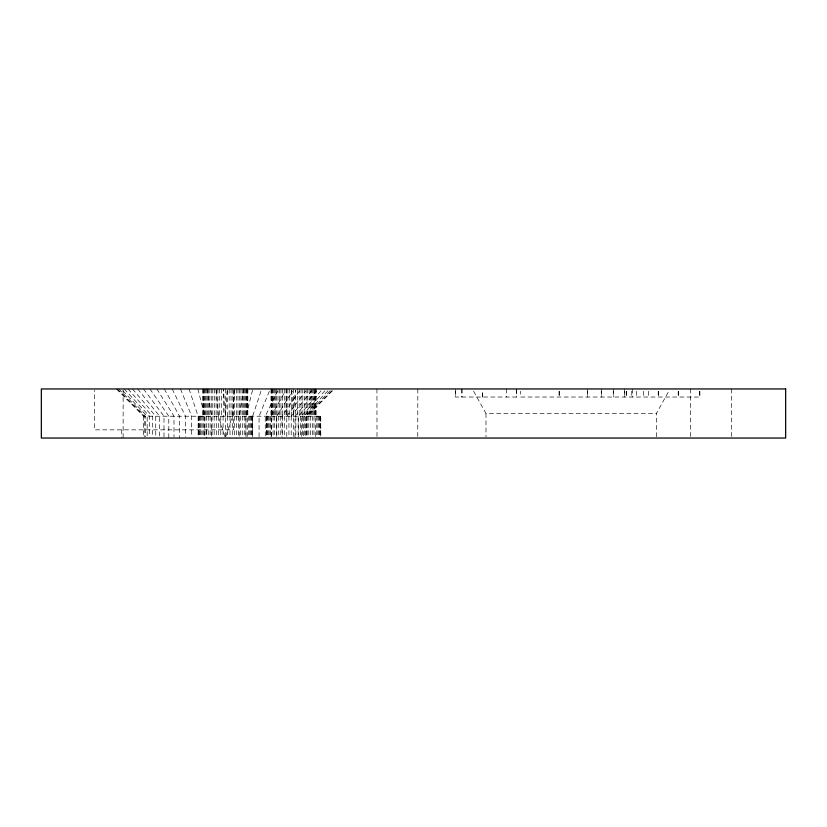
<?xml version="1.0" encoding="UTF-8"?>
<svg xmlns="http://www.w3.org/2000/svg" width="827" height="827" viewBox="0 0 827 827"><rect width="100%" height="100%" fill="white"/><g stroke="black" fill="none" stroke-linecap="round" stroke-linejoin="round"><path stroke-width="0.62" stroke-dasharray="4.13 3.1" d="M234.527 390.199L232.315 416.229L225.761 436.821M243.81 388.959L239.199 416.229L239.199 436.759M252.545 390.199L245.991 416.229L245.991 436.759M260.918 391.336L252.628 416.229L252.628 436.759M269.323 391.336L259.068 416.229L259.068 436.759M277.458 391.233L265.271 416.229L265.271 436.759M656.39 436.749L656.39 413.5L668.774 391.192M271.184 416.229L285.222 391.14M276.766 416.229L292.52 391.14M299.384 391.057L281.976 416.229L281.976 436.759M286.783 416.229L305.732 390.985M291.135 416.229L311.49 390.913M316.586 390.913L295.032 416.229L295.032 438.041M321.083 390.84L298.413 416.229L298.413 436.759M324.825 390.84L301.276 416.229L301.276 436.759M327.916 390.778L303.581 416.229L303.581 436.759M330.211 390.778L305.339 416.229L305.339 436.759M331.751 390.778L306.507 416.229L306.507 436.759M332.516 390.778L307.096 416.229L307.096 436.759M455.47 388.959L455.47 397.032L516.617 397.032L516.617 388.959M473.592 391.192L485.987 413.5L656.39 413.5M116.421 388.959L143.66 416.229L320.783 416.229L320.783 436.759M117.207 388.959L144.249 416.229L144.249 436.759M118.778 388.959L145.428 416.229L145.428 436.759M122.841 390.778L147.175 416.229L147.175 436.759M124.184 388.959L149.491 416.229L149.491 436.759M127.999 388.959L152.344 416.229L152.344 436.759M132.516 388.959L155.734 416.229L155.734 436.759M137.695 388.959L159.621 416.229L159.621 436.759M143.516 388.959L163.984 416.229L163.984 436.759M149.925 388.959L168.791 416.229L168.791 438.041M156.872 388.959L174.001 416.229L174.001 436.759M164.315 388.959L179.583 416.229L179.583 438.041M172.192 388.959L185.496 416.229L185.496 436.759M180.462 388.959L191.688 416.229L191.688 436.759M189.052 388.959L198.129 416.229L198.139 436.759M216.24 390.199L218.442 416.229L224.996 436.821M197.901 388.959L204.776 416.229L204.776 436.759M206.946 388.959L211.557 416.229L211.557 436.759M291.714 390.199L293.544 416.229L295.363 390.199L295.446 416.229M731.357 388.959L731.357 436.749M699.9 391.264L699.9 397.032L520.483 397.032L520.483 391.264M699.559 391.264L699.559 397.032M690.462 388.959L690.462 436.749M678.481 391.264L678.481 397.032M678.202 391.264L678.202 397.032M658.623 391.264L658.623 397.032M658.22 391.264L658.22 397.032M648.358 391.264L648.358 397.032M643.437 391.264L643.437 397.032M636.614 391.264L636.614 397.032M632.252 388.959L632.252 397.032M631.787 391.264L631.787 397.032M626.556 391.264L626.556 397.032M626.204 391.264L626.204 397.032M624.685 388.959L624.685 397.032M624.499 391.264L624.499 397.032M613.469 388.959L613.469 397.032M613.262 391.264L613.262 397.032M601.456 388.959L601.549 397.032M601.25 391.264L601.353 397.032M587.666 388.959L587.666 397.032M587.542 391.264L587.542 397.032M559.641 391.264L559.641 397.032M559.021 391.264L559.021 397.032M516.441 388.959L516.441 397.032M506.331 388.959L506.331 397.032M485.987 413.5L485.987 436.749M462.004 388.959L462.004 397.032M461.838 388.959L461.838 397.032M455.532 391.264L455.532 397.032M417.831 388.959L417.759 436.749M376.936 388.959L376.998 436.749M320.587 416.229L320.587 436.759M320.194 416.229L320.194 436.759M319.604 416.229L319.604 438.041M318.84 416.229L318.84 436.759M317.888 416.229L317.888 438.041M316.751 416.229L316.751 438.041M316.007 388.959L316.007 416.229M315.852 388.959L315.852 416.229M315.532 388.959L315.459 438.041M315.046 388.959L315.046 416.229M314.415 388.959L314.415 416.229M314.002 416.229L314.002 436.759M313.619 388.959L313.619 416.229M312.689 388.959L312.689 416.229M312.399 416.229L312.399 438.041M311.624 388.959L311.624 416.229M310.663 416.229L310.663 436.759M310.425 388.959L310.425 416.229M309.102 388.959L309.102 416.229M308.802 416.229L308.802 436.759M307.665 388.959L307.665 416.229M306.838 416.229L306.838 436.759M306.135 388.959L306.135 416.229M304.77 416.229L304.77 436.759M304.512 388.959L304.512 416.229M302.806 388.959L302.806 416.229M302.62 416.229L302.62 438.041M301.028 388.959L301.028 416.229M300.408 416.229L300.408 436.759M299.209 388.959L299.209 416.229M298.144 416.229L298.144 438.041M297.338 388.959L297.338 416.229M295.849 416.229L295.849 436.759M293.544 388.959L293.544 436.759M291.631 390.199L291.631 416.229M291.228 416.229L291.228 438.041M289.739 388.959L289.739 416.229M288.933 416.229L288.933 436.759M287.868 388.959L287.868 416.229M286.721 388.959L286.783 438.041M286.049 388.959L286.049 416.229M284.457 416.229L284.457 438.041M284.271 388.959L284.271 416.229M282.565 388.959L282.565 416.229M282.307 416.229L282.307 438.041M280.942 388.959L280.942 416.229M280.239 416.229L280.239 436.759M279.412 388.959L279.412 416.229M278.275 416.229L278.275 438.041M277.975 388.959L277.975 416.229M276.652 388.959L276.766 436.759M276.414 416.229L276.414 436.759M275.453 388.959L275.453 416.229M274.678 416.229L274.678 438.041M274.388 388.959L274.388 416.229M273.458 388.959L273.458 416.229M273.075 416.229L273.075 436.759M272.672 388.959L272.672 416.229M272.031 388.959L272.031 416.229M271.556 388.959L271.618 436.759M271.225 388.959L271.184 436.759M271.07 388.959L271.07 416.229M270.326 416.229L270.326 436.759M269.199 416.229L269.199 436.759M268.237 416.229L268.237 436.759M267.472 416.229L267.472 436.759M266.883 416.229L266.883 436.759M266.501 416.229L266.501 436.759M266.304 416.229L266.304 436.759M252.421 416.229L252.421 436.759M252.028 416.229L252.028 438.041M251.449 416.229L251.449 436.759M250.674 416.229L250.674 436.759M249.723 416.229L249.723 436.759M248.596 416.229L248.596 436.759M247.852 388.959L247.852 416.229M247.686 388.959L247.686 416.229M247.366 388.959L247.304 436.759M246.891 388.959L246.891 416.229M246.25 388.959L246.25 416.229M245.846 416.229L245.846 436.759M245.464 388.959L245.464 416.229M244.534 388.959L244.534 416.229M244.244 416.229L244.244 436.759M243.469 388.959L243.469 416.229M242.507 416.229L242.507 436.759M242.27 388.959L242.27 416.229M240.946 388.959L240.946 416.229M240.647 416.229L240.647 438.041M239.51 388.959L239.51 416.229M238.672 416.229L238.672 436.759M237.98 388.959L237.98 416.229M236.615 416.229L236.615 438.041M236.346 388.959L236.346 416.229M234.641 388.959L234.641 416.229M234.465 416.229L234.465 436.759M233.555 390.241L233.555 429.854L94.516 429.854L94.516 390.241M232.873 388.959L232.873 416.229M232.253 416.229L232.315 436.759M231.043 388.959L231.043 416.229M229.989 416.229L229.989 438.041M229.182 388.959L229.182 416.229M227.694 416.229L227.694 438.041M227.291 416.229L227.291 388.959L225.378 416.229L223.476 388.959L223.476 416.229M225.378 388.959L225.378 438.041M223.073 416.229L223.073 436.759M221.574 388.959L221.574 416.229M220.768 416.229L220.768 436.759M219.713 388.959L219.713 416.229M218.442 416.229L218.514 436.759M217.883 388.959L217.883 416.229M216.302 416.229L216.302 436.759M216.116 388.959L216.116 416.229M214.41 388.959L214.41 416.229M214.152 416.229L214.152 436.759M212.787 388.959L212.787 416.229M212.084 416.229L212.084 438.041M211.247 388.959L211.247 416.229M210.11 416.229L210.11 436.759M209.82 388.959L209.82 416.229M208.497 388.959L208.497 416.229M208.249 416.229L208.249 436.759M207.298 388.959L207.298 416.229M206.512 416.229L206.512 438.041M206.223 388.959L206.223 416.229M206.295 429.854L206.295 438.041M205.292 388.959L205.292 416.229M204.91 416.229L204.91 438.041M204.507 388.959L204.507 416.229M203.876 388.959L203.876 416.229M203.463 416.229L203.463 436.759M203.39 388.959L203.39 416.229M203.07 388.959L203.07 416.229M202.904 388.959L202.904 416.229M202.16 416.229L202.16 436.759M201.033 416.229L201.033 436.759M200.082 416.229L200.082 438.041M199.307 416.229L199.307 436.759M198.728 416.229L198.728 436.759M198.335 416.229L198.335 436.759M143.66 416.229L143.66 436.759M123.14 390.251L123.14 438.041M121.776 429.854L121.776 438.041M482.43 397.032L482.43 391.264L482.327 397.032"/><path stroke-width="1.24" d="M785.65 388.959L41.35 388.959L41.35 438.041L785.65 438.041L785.65 388.959"/></g></svg>
